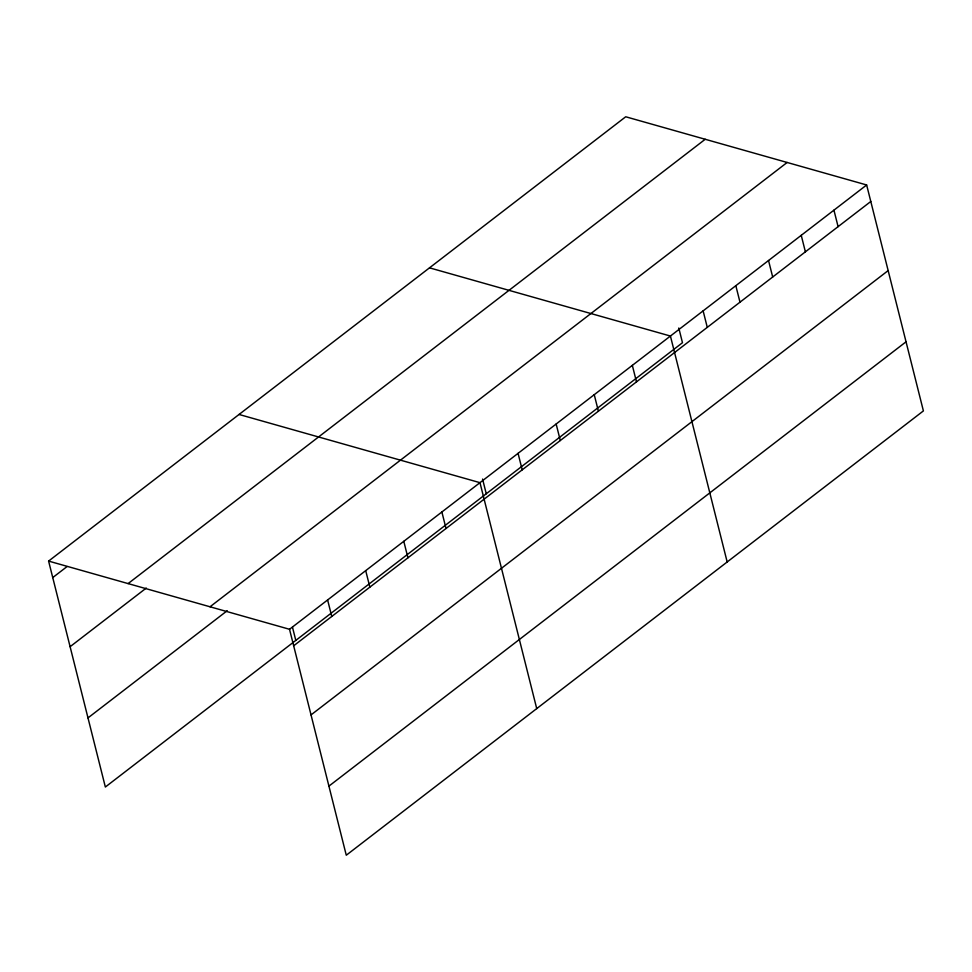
<?xml version="1.0" encoding="UTF-8"?>
<svg xmlns="http://www.w3.org/2000/svg" width="972" height="972" viewBox="0 0 972 972"><rect width="100%" height="100%" fill="white"/><g stroke="black" fill="none" stroke-linecap="round" stroke-linejoin="round"><path stroke-width="1.46" d="M48.6 561.087L625.725 116.774L866.647 184.972L923.4 410.913L346.275 855.226L289.522 629.285L48.6 561.087L105.353 787.028L682.478 342.715L678.784 328.001M52.743 577.587L67.032 566.591M128.11 583.589L705.222 139.275M70.106 646.696L146.286 588.048M210.025 606.783L787.138 162.47M87.99 717.907L227.254 610.695M289.522 629.285L866.647 184.972M293.678 645.785L870.791 201.483M311.028 714.906L888.153 270.593M328.925 786.117L906.038 341.804M429.503 267.835L670.425 336.045L727.178 561.986M239.051 414.461L479.974 482.671L536.726 708.612M833.94 210.159L838.095 226.658M801.244 235.333L805.387 251.833M768.536 260.508L772.679 277.008M735.828 285.683L739.984 302.183M703.133 310.87L707.276 327.37M632.335 365.363L636.478 381.875M594.244 394.693L598.388 411.192M556.154 424.011L560.297 440.523M518.064 453.341L522.207 469.841M482.562 479.075L486.255 493.776M441.883 511.989L446.027 528.489M403.793 541.319L407.936 557.819M365.703 570.637L369.858 587.137M327.613 599.967L331.768 616.467M292.475 627.171L295.804 640.402"/></g></svg>
